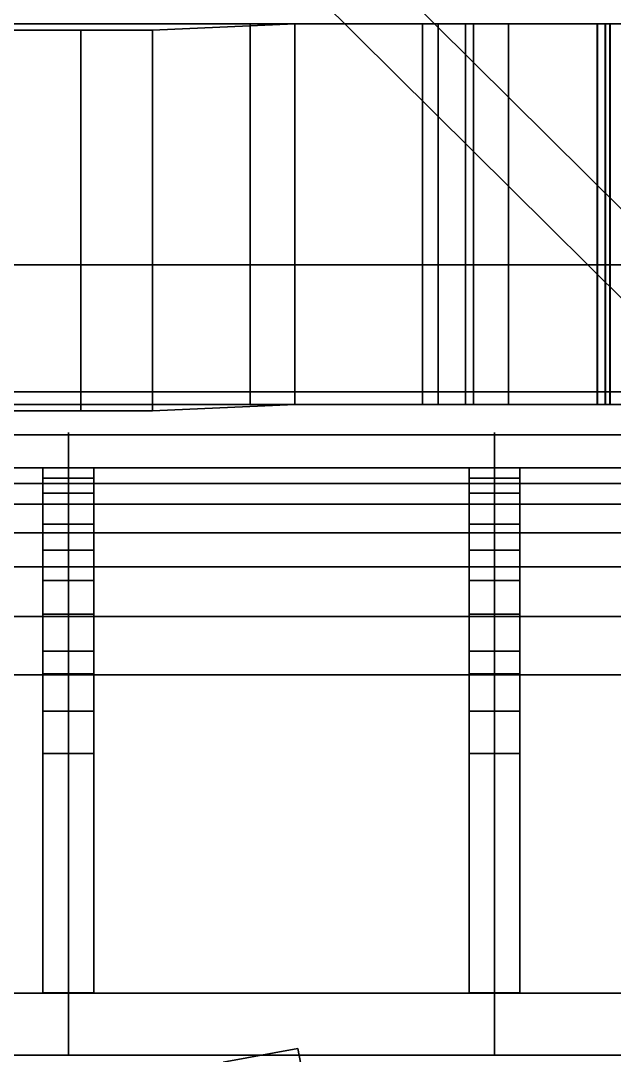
# Model space of a CAD drawing. Extents: x -24 to 24, y 14 to 139.
# Drawn here: x 3.824 to 5.667, y 56.732 to 59.943 of the extents above; entities that cross this region are included whole.
import ezdxf

# ---------------------------------------------------------------- set-up
doc = ezdxf.new("R2010")
doc.units = 0

msp = doc.modelspace()

# ---------------------------------------------------------------- linework, layer by layer
at = {"layer": 'sssss', "color": 253}
for points in [[(5.7816, 59.9331, 2.8866), (5.2304, 59.9331, 2.8866), (5.2051, 59.9331, 2.8866), (5.2051, 59.9331, 2.9745), (4.5359, 59.9331, 3.645), (5.1205, 59.9331, 4.2296), (4.675, 59.9331, 4.675), (4.2333, 59.9134, 5.1167), (4.0106, 59.9134, 4.894), (3.259, 59.9134, 5.6457)], [(3.6759, 59.9331, -2.1647), (5.0713, 59.9331, -3.5594), (5.3387, 59.9331, -3.5587), (5.3385, 59.9331, -2.8697), (5.6141, 59.9331, -2.8697), (5.6147, 59.9331, -1.4388), (5.6541, 59.9331, -1.4388), (5.6535, 59.9331, 0), (5.64, 59.9331, -0.0002), (5.6394, 59.9331, 1.203), (5.8603, 59.9331, 1.203)], [(3.259, 58.7323, 5.6457), (4.0106, 58.7323, 4.894), (4.2333, 58.7323, 5.1167), (4.675, 58.752, 4.675), (5.1205, 58.752, 4.2296), (4.5359, 58.752, 3.645), (5.2051, 58.752, 2.9745), (5.2051, 58.752, 2.8866), (5.2304, 58.752, 2.8866), (5.7816, 58.752, 2.8866)], [(5.8603, 58.752, 1.203), (5.6394, 58.752, 1.203), (5.64, 58.752, -0.0002), (5.6535, 58.752, 0), (5.6541, 58.752, -1.4388), (5.6147, 58.752, -1.4388), (5.6141, 58.752, -2.8697), (5.3385, 58.752, -2.8697), (5.3387, 58.752, -3.5587), (5.0713, 58.752, -3.5594), (3.6759, 58.752, -2.1647)]]:
    msp.add_polyline3d(points, dxfattribs=at)
for points in [[(-6.836, 58.752, -8.1004), (6.836, 58.752, -8.1004), (8.1004, 58.752, -6.836), (8.1004, 58.752, 6.836), (6.836, 58.752, 8.1004), (-6.6194, 58.752, 8.0585), (-8.0585, 58.752, 6.6194), (-8.1004, 58.752, -6.836)], [(3.9717, 58.6654, 6.3302), (3.9717, 56.7363, 6.7842), (3.9717, 56.7363, 6.8651), (3.9717, 57.6725, 7.0595), (3.9717, 57.8047, 7.1059), (3.9717, 57.9203, 7.1615), (3.9717, 57.9908, 7.2022), (3.9717, 58.1056, 7.2837), (3.9717, 58.2099, 7.3769), (3.9717, 58.3033, 7.4814), (3.9717, 58.3844, 7.5955), (3.9717, 58.4811, 7.7821), (3.9717, 58.5276, 7.914), (3.9717, 58.5591, 8.0506), (3.9717, 58.6654, 8.0506)], [(3.9717, 58.5591, -8.0506), (3.9717, 58.5275, -7.914), (3.9717, 58.4811, -7.7821), (3.9717, 58.3844, -7.5955), (3.9717, 58.3033, -7.4814), (3.9717, 58.2099, -7.3769), (3.9717, 58.1056, -7.2837), (3.9717, 57.9908, -7.2022), (3.9717, 57.9203, -7.1615), (3.9717, 57.8047, -7.1059), (3.9717, 57.6725, -7.0595), (3.9717, 56.7362, -6.8651), (3.9717, 56.7362, -6.7842), (3.9717, 58.6654, -6.3302), (3.9717, 58.6654, -8.0506)], [(5.2955, 58.6654, 6.3302), (5.2955, 56.7363, 6.7842), (5.2955, 56.7363, 6.8651), (5.2955, 57.6725, 7.0595), (5.2955, 57.8047, 7.1059), (5.2955, 57.9203, 7.1615), (5.2955, 57.9908, 7.2022), (5.2955, 58.1056, 7.2837), (5.2955, 58.2099, 7.3769), (5.2955, 58.3033, 7.4814), (5.2955, 58.3844, 7.5955), (5.2955, 58.4811, 7.7821), (5.2955, 58.5276, 7.914), (5.2955, 58.5591, 8.0506), (5.2955, 58.6654, 8.0506)], [(5.2955, 58.5591, -8.0506), (5.2955, 58.5275, -7.914), (5.2955, 58.4811, -7.7821), (5.2955, 58.3844, -7.5955), (5.2955, 58.3033, -7.4814), (5.2955, 58.2099, -7.3769), (5.2955, 58.1056, -7.2837), (5.2955, 57.9908, -7.2022), (5.2955, 57.9203, -7.1615), (5.2955, 57.8047, -7.1059), (5.2955, 57.6725, -7.0595), (5.2955, 56.7362, -6.8651), (5.2955, 56.7362, -6.7842), (5.2955, 58.6654, -6.3302), (5.2955, 58.6654, -8.0506)], [(-8.0585, 58.6576, 6.6194), (-8.1004, 58.6576, -6.836), (-6.836, 58.6576, -8.1004), (6.836, 58.6576, -8.1004), (8.1004, 58.6576, -6.836), (8.1004, 58.6576, 6.836), (6.836, 58.6576, 8.1004), (-6.6194, 58.6576, 8.0585)]]:
    msp.add_polyline3d(points, close=True, dxfattribs=at)
for points in [[(1.9247, 63.0873, -5.7438), (1.8677, 62.8678, -5.7732), (5.9467, 58.8277, -6.3153), (5.9362, 59.114, -6.2769)], [(1.9247, 63.0873, 5.7438), (5.9362, 59.1141, 6.2769), (5.9467, 58.8278, 6.3153), (1.8677, 62.8679, 5.7732)], [(5.5732, 62.8737, 5.7724), (2.404, 58.8494, 6.3124), (2.3553, 59.1041, 6.2782), (5.4823, 63.0762, 5.7453)], [(5.4823, 63.0761, -5.7453), (2.3584, 59.1078, -6.2768), (2.4035, 58.8491, -6.3127), (5.6375, 62.9561, -5.7614)], [(3.259, 59.9134, 5.6457), (4.0106, 59.9134, 4.894), (4.0106, 58.7323, 4.894), (3.259, 58.7323, 5.6457)], [(3.6759, 58.752, -2.1647), (5.0713, 58.752, -3.5594), (5.0713, 59.9331, -3.5594), (3.6759, 59.9331, -2.1647)], [(4.0106, 59.9134, 4.894), (4.2333, 59.9134, 5.1167), (4.2333, 58.7323, 5.1167), (4.0106, 58.7323, 4.894)], [(4.2333, 58.7323, 5.1167), (4.2333, 59.9134, 5.1167), (4.675, 59.9331, 4.675), (4.675, 58.752, 4.675)], [(4.5359, 59.9331, 3.645), (5.2051, 59.9331, 2.9745), (5.2051, 58.752, 2.9745), (4.5359, 58.752, 3.645)], [(5.1205, 59.9331, 4.2296), (4.5359, 59.9331, 3.645), (4.5359, 58.752, 3.645), (5.1205, 58.752, 4.2296)], [(4.675, 59.9331, 4.675), (5.1205, 59.9331, 4.2296), (5.1205, 58.752, 4.2296), (4.675, 58.752, 4.675)], [(5.0713, 58.752, -3.5594), (5.3387, 58.752, -3.5587), (5.3387, 59.9331, -3.5587), (5.0713, 59.9331, -3.5594)], [(5.2051, 59.9331, 2.8866), (5.2304, 59.9331, 2.8866), (5.2304, 58.752, 2.8866), (5.2051, 58.752, 2.8866)], [(5.2051, 59.9331, 2.9745), (5.2051, 59.9331, 2.8866), (5.2051, 58.752, 2.8866), (5.2051, 58.752, 2.9745)], [(5.2304, 59.9331, 2.8866), (5.7816, 59.9331, 2.8866), (5.7816, 58.752, 2.8866), (5.2304, 58.752, 2.8866)], [(5.3387, 58.752, -3.5587), (5.3385, 58.752, -2.8697), (5.3385, 59.9331, -2.8697), (5.3387, 59.9331, -3.5587)], [(5.3385, 58.752, -2.8697), (5.6141, 58.752, -2.8697), (5.6141, 59.9331, -2.8697), (5.3385, 59.9331, -2.8697)], [(5.6141, 58.752, -2.8697), (5.6147, 58.752, -1.4388), (5.6147, 59.9331, -1.4388), (5.6141, 59.9331, -2.8697)], [(5.6147, 58.752, -1.4388), (5.6541, 58.752, -1.4388), (5.6541, 59.9331, -1.4388), (5.6147, 59.9331, -1.4388)], [(5.8603, 59.9331, 1.203), (5.6394, 59.9331, 1.203), (5.6394, 58.752, 1.203), (5.8603, 58.752, 1.203)], [(5.6394, 58.752, 1.203), (5.6394, 59.9331, 1.203), (5.64, 59.9331, -0.0002), (5.64, 58.752, -0.0002)], [(5.64, 58.752, -0.0002), (5.64, 59.9331, -0.0002), (5.6535, 59.9331), (5.6535, 58.752)], [(5.6541, 58.752, -1.4388), (5.6535, 58.752), (5.6535, 59.9331), (5.6541, 59.9331, -1.4388)], [(6.8118, 58.7914, 8.1004), (-0.0008, 58.7914, 8.1004), (-0.0007, 59.1851, 8.1004), (6.8118, 59.1851, 8.1004)], [(6.8118, 59.1851, 8.0414), (-0.0008, 59.1851, 8.0414), (-0.0008, 58.7914, 8.0414), (6.8118, 58.7914, 8.0414)], [(6.8118, 59.1851, 8.1004), (-0.0007, 59.1851, 8.1004), (-0.0008, 59.1851, 8.0414), (6.8118, 59.1851, 8.0414)], [(-0.0002, 59.1852, -8.1005), (-0.0002, 58.7915, -8.1005), (6.8114, 58.7915, -8.1009), (6.8113, 59.1852, -8.1009)], [(0.0003, 59.1852, -8.0414), (-0.0002, 59.1852, -8.1005), (6.8113, 59.1852, -8.1009), (6.8118, 59.1852, -8.0418)], [(0.0003, 58.7915, -8.0414), (0.0003, 59.1852, -8.0414), (6.8118, 59.1852, -8.0418), (6.8118, 58.7915, -8.0418)], [(6.8118, 58.7914, 8.0414), (-0.0008, 58.7914, 8.0414), (-0.0008, 58.7914, 8.1004), (6.8118, 58.7914, 8.1004)], [(-0.0002, 58.7915, -8.1005), (0.0003, 58.7915, -8.0414), (6.8118, 58.7915, -8.0418), (6.8114, 58.7915, -8.1009)], [(-6.836, 58.6576, -8.1004), (6.836, 58.6576, -8.1004), (6.836, 58.752, -8.1004), (-6.836, 58.752, -8.1004)], [(6.836, 58.6576, 8.1004), (-6.6194, 58.6576, 8.0585), (-6.6194, 58.752, 8.0585), (6.836, 58.752, 8.1004)], [(2.6478, 58.507, 7.12), (2.6478, 58.5551, 7.2515), (3.9717, 58.5551, 7.2515), (3.9717, 58.507, 7.12)], [(3.9717, 58.5551, -7.2515), (2.6478, 58.5551, -7.2515), (2.6478, 58.5069, -7.12), (3.9717, 58.5069, -7.12)], [(3.8929, 56.926, 6.9135), (3.8929, 58.5551, 7.2515), (4.0504, 58.5551, 7.2515), (4.0504, 56.926, 6.9135)], [(3.8929, 58.5236, 7.9219), (3.8929, 58.5551, 8.0585), (4.0504, 58.5551, 8.0585), (4.0504, 58.5236, 7.9219)], [(4.0504, 58.5551, -8.0585), (3.8929, 58.5551, -8.0585), (3.8929, 58.5236, -7.9219), (4.0504, 58.5236, -7.9219)], [(4.0504, 58.5551, -7.2515), (3.8929, 58.5551, -7.2515), (3.8929, 56.926, -6.9135), (4.0504, 56.926, -6.9135)], [(3.9717, 58.507, 7.12), (3.9717, 58.5551, 7.2515), (5.2955, 58.5551, 7.2515), (5.2955, 58.507, 7.12)], [(5.2955, 58.5551, -7.2515), (3.9717, 58.5551, -7.2515), (3.9717, 58.5069, -7.12), (5.2955, 58.5069, -7.12)], [(5.2168, 58.5236, 7.9219), (5.2168, 58.5551, 8.0585), (5.3743, 58.5551, 8.0585), (5.3743, 58.5236, 7.9219)], [(5.2168, 56.926, 6.9135), (5.2168, 58.5551, 7.2515), (5.3743, 58.5551, 7.2515), (5.3743, 56.926, 6.9135)], [(5.3743, 58.5551, -7.2515), (5.2168, 58.5551, -7.2515), (5.2168, 56.926, -6.9135), (5.3743, 56.926, -6.9135)], [(5.3743, 58.5551, -8.0585), (5.2168, 58.5551, -8.0585), (5.2168, 58.5236, -7.9219), (5.3743, 58.5236, -7.9219)], [(5.2955, 58.507, 7.12), (5.2955, 58.5551, 7.2515), (6.6194, 58.5551, 7.2515), (6.6194, 58.507, 7.12)], [(6.6194, 58.5551, -7.2515), (5.2955, 58.5551, -7.2515), (5.2955, 58.5069, -7.12), (6.6194, 58.5069, -7.12)], [(2.6478, 58.4427, 7.0217), (2.6478, 58.507, 7.12), (3.9717, 58.507, 7.12), (3.9717, 58.4427, 7.0217)], [(3.9717, 58.5069, -7.12), (2.6478, 58.5069, -7.12), (2.6478, 58.4427, -7.0217), (3.9717, 58.4427, -7.0217)], [(3.8929, 58.4772, 7.79), (3.8929, 58.5236, 7.9219), (4.0504, 58.5236, 7.9219), (4.0504, 58.4772, 7.79)], [(4.0504, 58.5236, -7.9219), (3.8929, 58.5236, -7.9219), (3.8929, 58.4771, -7.79), (4.0504, 58.4771, -7.79)], [(3.9717, 58.4427, 7.0217), (3.9717, 58.507, 7.12), (5.2955, 58.507, 7.12), (5.2955, 58.4427, 7.0217)], [(5.2955, 58.5069, -7.12), (3.9717, 58.5069, -7.12), (3.9717, 58.4427, -7.0217), (5.2955, 58.4427, -7.0217)], [(5.2168, 58.4772, 7.79), (5.2168, 58.5236, 7.9219), (5.3743, 58.5236, 7.9219), (5.3743, 58.4772, 7.79)], [(5.3743, 58.5236, -7.9219), (5.2168, 58.5236, -7.9219), (5.2168, 58.4771, -7.79), (5.3743, 58.4771, -7.79)], [(5.2955, 58.4427, 7.0217), (5.2955, 58.507, 7.12), (6.6194, 58.507, 7.12), (6.6194, 58.4427, 7.0217)], [(6.6194, 58.5069, -7.12), (5.2955, 58.5069, -7.12), (5.2955, 58.4427, -7.0217), (6.6194, 58.4427, -7.0217)], [(3.8929, 58.3805, 7.6034), (3.8929, 58.4772, 7.79), (4.0504, 58.4772, 7.79), (4.0504, 58.3805, 7.6034)], [(4.0504, 58.4771, -7.79), (3.8929, 58.4771, -7.79), (3.8929, 58.3805, -7.6034), (4.0504, 58.3805, -7.6034)], [(5.2168, 58.3805, 7.6034), (5.2168, 58.4772, 7.79), (5.3743, 58.4772, 7.79), (5.3743, 58.3805, 7.6034)], [(5.3743, 58.4771, -7.79), (5.2168, 58.4771, -7.79), (5.2168, 58.3805, -7.6034), (5.3743, 58.3805, -7.6034)], [(2.6478, 58.3541, 6.9365), (2.6478, 58.4427, 7.0217), (3.9717, 58.4427, 7.0217), (3.9717, 58.3541, 6.9365)], [(3.9717, 58.4427, -7.0217), (2.6478, 58.4427, -7.0217), (2.6478, 58.3541, -6.9365), (3.9717, 58.3541, -6.9365)], [(3.9717, 58.3541, 6.9365), (3.9717, 58.4427, 7.0217), (5.2955, 58.4427, 7.0217), (5.2955, 58.3541, 6.9365)], [(5.2955, 58.4427, -7.0217), (3.9717, 58.4427, -7.0217), (3.9717, 58.3541, -6.9365), (5.2955, 58.3541, -6.9365)], [(5.2955, 58.3541, 6.9365), (5.2955, 58.4427, 7.0217), (6.6194, 58.4427, 7.0217), (6.6194, 58.3541, 6.9365)], [(6.6194, 58.4427, -7.0217), (5.2955, 58.4427, -7.0217), (5.2955, 58.3541, -6.9365), (6.6194, 58.3541, -6.9365)], [(3.8929, 58.2994, 7.4893), (3.8929, 58.3805, 7.6034), (4.0504, 58.3805, 7.6034), (4.0504, 58.2994, 7.4893)], [(4.0504, 58.3805, -7.6034), (3.8929, 58.3805, -7.6034), (3.8929, 58.2994, -7.4893), (4.0504, 58.2994, -7.4893)], [(5.2168, 58.2994, 7.4893), (5.2168, 58.3805, 7.6034), (5.3743, 58.3805, 7.6034), (5.3743, 58.2994, 7.4893)], [(5.3743, 58.3805, -7.6034), (5.2168, 58.3805, -7.6034), (5.2168, 58.2994, -7.4893), (5.3743, 58.2994, -7.4893)], [(2.6478, 58.2486, 6.8949), (2.6478, 58.3541, 6.9365), (3.9717, 58.3541, 6.9365), (3.9717, 58.2486, 6.8949)], [(3.9717, 58.3541, -6.9365), (2.6478, 58.3541, -6.9365), (2.6478, 58.2486, -6.8949), (3.9717, 58.2486, -6.8949)], [(3.9717, 58.2486, 6.8949), (3.9717, 58.3541, 6.9365), (5.2955, 58.3541, 6.9365), (5.2955, 58.2486, 6.8949)], [(5.2955, 58.3541, -6.9365), (3.9717, 58.3541, -6.9365), (3.9717, 58.2486, -6.8949), (5.2955, 58.2486, -6.8949)], [(5.2955, 58.2486, 6.8949), (5.2955, 58.3541, 6.9365), (6.6194, 58.3541, 6.9365), (6.6194, 58.2486, 6.8949)], [(6.6194, 58.3541, -6.9365), (5.2955, 58.3541, -6.9365), (5.2955, 58.2486, -6.8949), (6.6194, 58.2486, -6.8949)], [(3.8929, 58.2058, 7.3848), (3.8929, 58.2994, 7.4893), (4.0504, 58.2994, 7.4893), (4.0504, 58.2058, 7.3848)], [(4.0504, 58.2994, -7.4893), (3.8929, 58.2994, -7.4893), (3.8929, 58.2058, -7.3848), (4.0504, 58.2058, -7.3848)], [(5.2168, 58.2058, 7.3848), (5.2168, 58.2994, 7.4893), (5.3743, 58.2994, 7.4893), (5.3743, 58.2058, 7.3848)], [(5.3743, 58.2994, -7.4893), (5.2168, 58.2994, -7.4893), (5.2168, 58.2058, -7.3848), (5.3743, 58.2058, -7.3848)], [(2.6478, 58.0944, 6.8565), (2.6478, 58.2486, 6.8949), (3.9717, 58.2486, 6.8949), (3.9717, 58.0944, 6.8565)], [(3.9717, 58.2486, -6.8949), (2.6478, 58.2486, -6.8949), (2.6478, 58.0944, -6.8565), (3.9717, 58.0944, -6.8565)], [(3.9717, 58.0944, 6.8565), (3.9717, 58.2486, 6.8949), (5.2955, 58.2486, 6.8949), (5.2955, 58.0944, 6.8565)], [(5.2955, 58.2486, -6.8949), (3.9717, 58.2486, -6.8949), (3.9717, 58.0944, -6.8565), (5.2955, 58.0944, -6.8565)], [(5.2955, 58.0944, 6.8565), (5.2955, 58.2486, 6.8949), (6.6194, 58.2486, 6.8949), (6.6194, 58.0944, 6.8565)], [(6.6194, 58.2486, -6.8949), (5.2955, 58.2486, -6.8949), (5.2955, 58.0944, -6.8565), (6.6194, 58.0944, -6.8565)], [(3.8929, 58.1016, 7.2916), (3.8929, 58.2058, 7.3848), (4.0504, 58.2058, 7.3848), (4.0504, 58.1016, 7.2916)], [(4.0504, 58.2058, -7.3848), (3.8929, 58.2058, -7.3848), (3.8929, 58.1016, -7.2916), (4.0504, 58.1016, -7.2916)], [(5.2168, 58.1016, 7.2916), (5.2168, 58.2058, 7.3848), (5.3743, 58.2058, 7.3848), (5.3743, 58.1016, 7.2916)], [(5.3743, 58.2058, -7.3848), (5.2168, 58.2058, -7.3848), (5.2168, 58.1016, -7.2916), (5.3743, 58.1016, -7.2916)], [(2.6478, 57.9134, 6.842), (2.6478, 58.0944, 6.8565), (3.9717, 58.0944, 6.8565), (3.9717, 57.9134, 6.842)], [(3.9717, 58.0944, -6.8565), (2.6478, 58.0944, -6.8565), (2.6478, 57.9134, -6.842), (3.9717, 57.9134, -6.842)], [(3.8929, 57.9868, 7.2101), (3.8929, 58.1016, 7.2916), (4.0504, 58.1016, 7.2916), (4.0504, 57.9868, 7.2101)], [(4.0504, 58.1016, -7.2916), (3.8929, 58.1016, -7.2916), (3.8929, 57.9868, -7.2101), (4.0504, 57.9868, -7.2101)], [(3.9717, 57.9134, 6.842), (3.9717, 58.0944, 6.8565), (5.2955, 58.0944, 6.8565), (5.2955, 57.9134, 6.842)], [(5.2955, 58.0944, -6.8565), (3.9717, 58.0944, -6.8565), (3.9717, 57.9134, -6.842), (5.2955, 57.9134, -6.842)], [(5.2168, 57.9868, 7.2101), (5.2168, 58.1016, 7.2916), (5.3743, 58.1016, 7.2916), (5.3743, 57.9868, 7.2101)], [(5.3743, 58.1016, -7.2916), (5.2168, 58.1016, -7.2916), (5.2168, 57.9868, -7.2101), (5.3743, 57.9868, -7.2101)], [(5.2955, 57.9134, 6.842), (5.2955, 58.0944, 6.8565), (6.6194, 58.0944, 6.8565), (6.6194, 57.9134, 6.842)], [(6.6194, 58.0944, -6.8565), (5.2955, 58.0944, -6.8565), (5.2955, 57.9134, -6.842), (6.6194, 57.9134, -6.842)], [(3.8929, 57.9163, 7.1694), (3.8929, 57.9868, 7.2101), (4.0504, 57.9868, 7.2101), (4.0504, 57.9163, 7.1694)], [(4.0504, 57.9868, -7.2101), (3.8929, 57.9868, -7.2101), (3.8929, 57.9163, -7.1694), (4.0504, 57.9163, -7.1694)], [(5.2168, 57.9163, 7.1694), (5.2168, 57.9868, 7.2101), (5.3743, 57.9868, 7.2101), (5.3743, 57.9163, 7.1694)], [(5.3743, 57.9868, -7.2101), (5.2168, 57.9868, -7.2101), (5.2168, 57.9163, -7.1694), (5.3743, 57.9163, -7.1694)], [(2.6478, 56.7323, 6.842), (2.6478, 57.9134, 6.842), (3.9717, 57.9134, 6.842), (3.9717, 56.7323, 6.842)], [(3.9717, 57.9134, -6.842), (2.6478, 57.9134, -6.842), (2.6478, 56.7323, -6.842), (3.9717, 56.7323, -6.842)], [(3.8929, 57.8007, 7.1138), (3.8929, 57.9163, 7.1694), (4.0504, 57.9163, 7.1694), (4.0504, 57.8007, 7.1138)], [(4.0504, 57.9163, -7.1694), (3.8929, 57.9163, -7.1694), (3.8929, 57.8007, -7.1138), (4.0504, 57.8007, -7.1138)], [(3.9717, 56.7323, 6.842), (3.9717, 57.9134, 6.842), (5.2955, 57.9134, 6.842), (5.2955, 56.7323, 6.842)], [(5.2955, 57.9134, -6.842), (3.9717, 57.9134, -6.842), (3.9717, 56.7323, -6.842), (5.2955, 56.7323, -6.842)], [(5.2168, 57.8007, 7.1138), (5.2168, 57.9163, 7.1694), (5.3743, 57.9163, 7.1694), (5.3743, 57.8007, 7.1138)], [(5.3743, 57.9163, -7.1694), (5.2168, 57.9163, -7.1694), (5.2168, 57.8007, -7.1138), (5.3743, 57.8007, -7.1138)], [(5.2955, 56.7323, 6.842), (5.2955, 57.9134, 6.842), (6.6194, 57.9134, 6.842), (6.6194, 56.7323, 6.842)], [(6.6194, 57.9134, -6.842), (5.2955, 57.9134, -6.842), (5.2955, 56.7323, -6.842), (6.6194, 56.7323, -6.842)], [(3.8929, 57.6685, 7.0674), (3.8929, 57.8007, 7.1138), (4.0504, 57.8007, 7.1138), (4.0504, 57.6685, 7.0674)], [(4.0504, 57.8007, -7.1138), (3.8929, 57.8007, -7.1138), (3.8929, 57.6685, -7.0674), (4.0504, 57.6685, -7.0674)], [(5.2168, 57.6685, 7.0674), (5.2168, 57.8007, 7.1138), (5.3743, 57.8007, 7.1138), (5.3743, 57.6685, 7.0674)], [(5.3743, 57.8007, -7.1138), (5.2168, 57.8007, -7.1138), (5.2168, 57.6685, -7.0674), (5.3743, 57.6685, -7.0674)], [(2.6478, 56.7323, 6.8742), (2.6478, 56.9251, 6.9143), (3.9717, 56.9251, 6.9143), (3.9717, 56.7323, 6.8742)], [(3.9717, 56.925, -6.9143), (2.6478, 56.925, -6.9143), (2.6478, 56.7323, -6.8742), (3.9717, 56.7323, -6.8742)], [(3.9717, 56.7323, 6.8742), (3.9717, 56.9251, 6.9143), (5.2955, 56.9251, 6.9143), (5.2955, 56.7323, 6.8742)], [(5.2955, 56.925, -6.9143), (3.9717, 56.925, -6.9143), (3.9717, 56.7323, -6.8742), (5.2955, 56.7323, -6.8742)], [(5.2955, 56.7323, 6.8742), (5.2955, 56.9251, 6.9143), (6.6194, 56.9251, 6.9143), (6.6194, 56.7323, 6.8742)], [(6.6194, 56.925, -6.9143), (5.2955, 56.925, -6.9143), (5.2955, 56.7323, -6.8742), (6.6194, 56.7323, -6.8742)], [(4.6844, 56.7532, -6.7872), (4.4521, 56.711, -6.7971), (4.912, 54.3102, -7.3605), (5.1442, 54.3523, -7.3506)], [(4.6844, 56.7532, 6.7872), (5.1442, 54.3523, 7.3506), (4.912, 54.3102, 7.3605), (4.4521, 56.711, 6.7971)]]:
    msp.add_3dface(points, dxfattribs=at)

doc.saveas('drawing.dxf')
